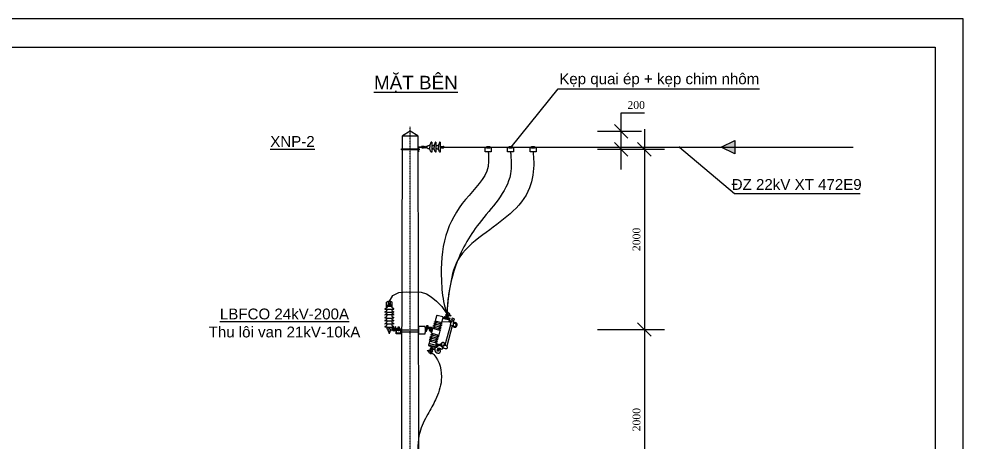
# Model space of a CAD drawing. Header units: inches. Extents: x -246336 to 136055, y -106871 to 69513.
# Drawn here: x -117533 to -107043, y 14948 to 19644 of the extents above; entities that cross this region are included whole.
import ezdxf

# ---------------------------------------------------------------- set-up
doc = ezdxf.new("R2010")
doc.units = ezdxf.units.IN
doc.header["$MEASUREMENT"] = 0
for name, pattern in [('ACAD_ISO10W100', [18.5, 12, -3, 0.5, -3]), ('CENTER', [2, 1.25, -0.25, 0.25, -0.25]), ('DASHDOT', [25.4, 12.7, -6.35, 0, -6.35])]:
    doc.linetypes.add(name, pattern=pattern)
doc.layers.add('Hoa Nhon 2T1', color=7, linetype='Continuous')
doc.layers.add('XA-TT1', color=7, linetype='Continuous')
doc.styles.get("Standard").update_dxf_attribs({"font": 'VNTIME_0.TTF', "height": 86})
doc.styles.add('VU', font='arial.ttf', dxfattribs={"height": 12})
doc.dimstyles.new('TAM', dxfattribs={"dimscale": 75, "dimtxt": 2, "dimasz": 2, "dimexe": 3, "dimexo": 2, "dimgap": 1, "dimtad": 0, "dimtoh": 1, "dimdec": 0, "dimdsep": 46, "dimtxsty": 'Standard', "dimblk1": 'OBLIQUE', "dimblk2": 'OBLIQUE', "dimsah": 1, "dimcen": -1, "dimdle": 3, "dimclrd": 251, "dimclre": 251, "dimadec": 0, "dimazin": 0, "dimtfac": 1, "dimtdec": 0, "dimtmove": 0, "dimatfit": 3, "dimldrblk": 'OBLIQUE', "dimfxl": 1, "dimtvp": 1, "dimtolj": 1, "dimtzin": 0, "dimarcsym": 0})
doc.dimstyles.new('TL1-10', dxfattribs={"dimtxt": 14, "dimasz": 7, "dimexe": 0, "dimexo": 0, "dimgap": 2, "dimtad": 1, "dimdec": 0, "dimlfac": 10, "dimzin": 9, "dimdsep": 46, "dimtxsty": 'VU', "dimblk": 'OBLIQUE', "dimcen": 2, "dimclrd": 4, "dimclre": 4, "dimclrt": 7, "dimadec": 0, "dimazin": 0, "dimtfac": 1, "dimtdec": 0, "dimtix": 1, "dimtmove": 2, "dimatfit": 3, "dimldrblk": 'OBLIQUE', "dimfxl": 1, "dimtolj": 1, "dimtzin": 9, "dimarcsym": 0})

# ---------------------------------------------------------------- blocks, each defined once
blk = doc.blocks.new('tl-cc')
at = {"color": 8}
for p, q in [((40809.7, -6462.7), (40806.7, -6462.7)), ((40808.8, -6460.4), (40808.8, -6451.7)), ((40808.8, -6460.4), (40809.7, -6459.8)), ((40809.7, -6457.9), (40809.7, -6459.8)), ((40819.9, -6462.7), (40809.7, -6462.7)), ((40809.7, -6463.9), (40809.7, -6462.7)), ((40811.8, -6455.4), (40814.8, -6455.4)), ((40812.4, -6455.2), (40812.4, -6454.3)), ((40814.2, -6455.2), (40814.2, -6454.3)), ((40816.9, -6457.9), (40816.9, -6459.8)), ((40816.9, -6462.7), (40816.9, -6463.9)), ((40817.8, -6460.4), (40817.8, -6451.7)), ((40809.7, -6467.3), (40806.7, -6467.3)), ((40809.7, -6471.4), (40806.7, -6471.4)), ((40809.7, -6476.1), (40806.7, -6476.1)), ((40808.8, -6469.1), (40809.7, -6468.6)), ((40809.7, -6468.6), (40809.7, -6467.3)), ((40809.7, -6467.3), (40816.9, -6467.3)), ((40819.9, -6471.4), (40809.7, -6471.4)), ((40809.7, -6472.7), (40809.7, -6471.4)), ((40809.7, -6476.1), (40816.9, -6476.1)), ((40809.7, -6477.3), (40809.7, -6476.1)), ((40819.9, -6467.3), (40816.9, -6467.3)), ((40816.9, -6467.3), (40816.9, -6468.6)), ((40816.9, -6471.4), (40816.9, -6472.7)), ((40819.9, -6476.1), (40816.9, -6476.1)), ((40816.9, -6476.1), (40816.9, -6477.3)), ((40903, -6476.2), (40901.1, -6475.6)), ((40901.4, -6475.9), (40901.1, -6476.7)), ((40902.2, -6477.3), (40901.1, -6477)), ((40902.2, -6477.5), (40901.1, -6477.2)), ((40903, -6467.3), (40902.2, -6468.1)), ((40902.2, -6468.1), (40903.9, -6469.6)), ((40902.6, -6476.2), (40902.4, -6477)), ((40906.7, -6470.3), (40903, -6467.3)), ((40904.2, -6472.3), (40905.3, -6472.6)), ((40905.9, -6479.3), (40905.1, -6476.7)), ((40905.3, -6472.6), (40906.7, -6470.3)), ((40906.3, -6470.8), (40905.7, -6472)), ((40905.9, -6471.9), (40906.5, -6472.3)), ((40906.3, -6471.1), (40907, -6471.5)), ((40907, -6479.2), (40906.4, -6477.1)), ((40907.1, -6471.6), (40906.7, -6472.3)), ((40907.3, -6471.7), (40906.9, -6472.4)), ((40907.4, -6471.8), (40907, -6472.5)), ((40907.5, -6471.8), (40907.1, -6472.5)), ((40907.6, -6471.9), (40907.2, -6472.6)), ((40907.7, -6471.9), (40907.3, -6472.7)), ((40907.8, -6472), (40907.4, -6472.7)), ((40908, -6472.1), (40907.6, -6472.8)), ((40908.1, -6472.1), (40907.7, -6472.9)), ((40908.2, -6472.2), (40907.8, -6472.9)), ((40809.7, -6480.7), (40806.7, -6480.7)), ((40809.7, -6485.3), (40806.7, -6485.3)), ((40809.7, -6490), (40806.7, -6490)), ((40809.7, -6480.7), (40816.9, -6480.7)), ((40809.7, -6482), (40809.7, -6480.7)), ((40809.7, -6485.3), (40816.9, -6485.3)), ((40809.7, -6486.6), (40809.7, -6485.3)), ((40809.7, -6490), (40816.9, -6490)), ((40809.7, -6490), (40809.7, -6490.5)), ((40809.7, -6490.3), (40817.9, -6490.3)), ((40813.4, -6490.5), (40815.5, -6490.5)), ((40813.4, -6492.6), (40816.7, -6494.3)), ((40815.5, -6490.5), (40817.9, -6491.8)), ((40816.7, -6494.3), (40818.8, -6494.3)), ((40819.9, -6480.7), (40816.9, -6480.7)), ((40816.9, -6480.7), (40816.9, -6482)), ((40819.9, -6485.3), (40816.9, -6485.3)), ((40816.9, -6485.3), (40816.9, -6486.6)), ((40816.9, -6490), (40816.9, -6490.3)), ((40819.9, -6490), (40816.9, -6490)), ((40817.9, -6490.3), (40817.9, -6492.3)), ((40818.3, -6492.8), (40818.8, -6492.8)), ((40819.6, -6492.8), (40820.6, -6492.8)), ((40819.6, -6494.3), (40820.6, -6494.3)), ((40819.9, -6490), (40819.9, -6490)), ((40821.3, -6492.8), (40822.6, -6492.8)), ((40821.3, -6494.3), (40822.6, -6494.3)), ((40823.3, -6491.6), (40826.1, -6492.8)), ((40826.8, -6492.8), (40828.5, -6492.8)), ((40826.8, -6492.8), (40826.8, -6494.9)), ((40827.1, -6489.9), (40828.2, -6489.9)), ((40827.1, -6490.1), (40828.2, -6490.1)), ((40827.1, -6490.2), (40828.2, -6490.2)), ((40827.1, -6490.4), (40828.2, -6490.4)), ((40827.1, -6490.6), (40828.2, -6490.6)), ((40827.1, -6490.7), (40828.2, -6490.7)), ((40827.1, -6490.9), (40828.2, -6490.9)), ((40827.1, -6491.1), (40828.2, -6491.1)), ((40827.1, -6491.3), (40828.2, -6491.3)), ((40827.1, -6491.4), (40828.2, -6491.4)), ((40827.1, -6492.7), (40827.1, -6491.7)), ((40828.2, -6492.7), (40828.2, -6491.7)), ((40828.5, -6492.8), (40828.5, -6494.9)), ((40829.4, -6492.8), (40829.4, -6494.9)), ((40871.1, -6491), (40873.1, -6491)), ((40871.5, -6487.7), (40872.7, -6487.7)), ((40871.5, -6487.9), (40872.7, -6487.9)), ((40871.5, -6488.1), (40872.7, -6488.1)), ((40871.5, -6488.2), (40872.7, -6488.2)), ((40871.5, -6488.4), (40872.7, -6488.4)), ((40871.5, -6488.6), (40872.7, -6488.6)), ((40871.5, -6488.8), (40872.7, -6488.8)), ((40871.5, -6489), (40872.7, -6489)), ((40871.5, -6489.2), (40872.7, -6489.2)), ((40871.5, -6489.4), (40872.7, -6489.4)), ((40871.5, -6490.8), (40871.5, -6489.7)), ((40875.9, -6491), (40872.3, -6491)), ((40872.7, -6490.8), (40872.7, -6489.7)), ((40875.5, -6494.3), (40875.2, -6495.4)), ((40875.7, -6494.3), (40875.4, -6495.5)), ((40886, -6480.9), (40892.5, -6482.6)), ((40912, -6484.8), (40912, -6486.8)), ((40912.8, -6484.1), (40914.8, -6484.5)), ((40812.8, -6498), (40813.8, -6498)), ((40812.8, -6498.2), (40813.8, -6498.2)), ((40812.8, -6498.4), (40813.8, -6498.4)), ((40812.8, -6498.5), (40813.8, -6498.5)), ((40812.8, -6498.7), (40813.8, -6498.7)), ((40812.8, -6498.9), (40813.8, -6498.9)), ((40812.8, -6499), (40813.8, -6499)), ((40812.8, -6499.2), (40813.8, -6499.2)), ((40812.8, -6499.4), (40813.8, -6499.4)), ((40812.8, -6499.6), (40813.8, -6499.6)), ((40823.3, -6494.9), (40829.4, -6494.9)), ((40875.9, -6494.4), (40875.6, -6495.5)), ((40876.1, -6494.4), (40875.8, -6495.6)), ((40876.3, -6494.5), (40876, -6495.6)), ((40876.5, -6494.5), (40876.2, -6495.7)), ((40876.6, -6494.6), (40876.3, -6495.7)), ((40877.6, -6496.1), (40876.8, -6495.9)), ((40877.9, -6494.9), (40877.1, -6494.6)), ((40878.2, -6494.6), (40877.7, -6496.5)), ((40880.8, -6500.2), (40887.3, -6502)), ((40877.8, -6522.7), (40879.7, -6523.2)), ((40878.1, -6522.7), (40878.4, -6521.8)), ((40878.5, -6521.4), (40879.7, -6521.7)), ((40878.5, -6521.6), (40879.6, -6521.9)), ((40879.4, -6523), (40879.6, -6522.2)), ((40886.4, -6518.7), (40885.9, -6520.6)), ((40886.1, -6520.3), (40887.1, -6520.5)), ((40886.5, -6519), (40887.5, -6519.3)), ((40887.7, -6519.4), (40887.4, -6520.6)), ((40887.9, -6519.5), (40887.6, -6520.6)), ((40892.6, -6523.4), (40891.1, -6524.7)), ((40893, -6518), (40892, -6517)), ((40894.3, -6516.8), (40892.7, -6515.9)), ((40892.8, -6518.8), (40896.4, -6522.8)), ((40899.3, -6517), (40894.6, -6520.8)), ((40872.5, -6526.7), (40872.9, -6526)), ((40872.7, -6526.7), (40873.1, -6526)), ((40872.8, -6526.8), (40873.2, -6526.1)), ((40872.9, -6526.9), (40873.3, -6526.2)), ((40873, -6526.9), (40873.4, -6526.2)), ((40873.1, -6527), (40873.5, -6526.3)), ((40873.2, -6527.1), (40873.6, -6526.4)), ((40873.4, -6527.1), (40873.8, -6526.4)), ((40873.5, -6527.2), (40873.9, -6526.5)), ((40873.6, -6527.3), (40874, -6526.6)), ((40874.4, -6527.8), (40873.8, -6527.4)), ((40875.4, -6526.3), (40874.1, -6528.6)), ((40874.1, -6528.6), (40877.8, -6531.6)), ((40874.9, -6527), (40874.2, -6526.6)), ((40874.4, -6528.1), (40875.1, -6526.9)), ((40876.5, -6526.6), (40875.4, -6526.3)), ((40878.5, -6530.8), (40876.8, -6529.2)), ((40877.8, -6531.6), (40878.5, -6530.8))]:
    blk.add_line(p, q, dxfattribs=at)
at = {"color": 8, "linetype": 'DASHDOT'}
for p, q in [((40868.4, -6489.1), (40858.5, -6489.1)), ((40858.5, -6489.1), (40858.5, -6500.6)), ((40868.4, -6491), (40868.4, -6489.1)), ((40858.5, -6500.6), (40868.4, -6500.6)), ((40868.4, -6500.6), (40868.4, -6498.4))]:
    blk.add_line(p, q, dxfattribs=at)
at = {"color": 8, "linetype": 'Continuous', "lineweight": 5}
for p, q in [((40869.4, -6493.5), (40870.4, -6493.5)), ((40869.5, -6494.2), (40870.4, -6494.2)), ((40871.3, -6494.1), (40871.4, -6494.3)), ((40871.4, -6494.3), (40871.4, -6495)), ((40869.4, -6496.5), (40870.4, -6496.5)), ((40869.5, -6495.8), (40870.4, -6495.8)), ((40871.3, -6495.9), (40871.4, -6495.7)), ((40871.4, -6495.7), (40871.4, -6495))]:
    blk.add_line(p, q, dxfattribs=at)
at = {"color": 8, "linetype": 'Continuous'}
for p, q in [((40870.6, -6493.9), (40870.6, -6495)), ((40870.6, -6494.1), (40871.3, -6494.1)), ((40870.6, -6496.2), (40870.6, -6495)), ((40870.6, -6495.9), (40871.3, -6495.9))]:
    blk.add_line(p, q, dxfattribs=at)
at = {"color": 8, "linetype": 'CENTER', "ltscale": 0.05}
for p, q in [((40870.6, -6494.3), (40871.4, -6494.3)), ((40871.3, -6495.9), (40871.3, -6494.1)), ((40870.6, -6495.7), (40871.4, -6495.7))]:
    blk.add_line(p, q, dxfattribs=at)
at = {"color": 8, "linetype": 'ByBlock'}
for p, q in [((40858.5, -6497.7), (40831.4, -6497.7)), ((40858.5, -6495), (40831.5, -6495))]:
    blk.add_line(p, q, dxfattribs=at)
at = {"color": 8}
for points in [[(40809.7, -6457.9), (40816.9, -6457.9), (40816.9, -6457.1), (40809.7, -6457.1)], [(40811.2, -6457.1), (40815.4, -6457.1), (40815.4, -6455.4), (40811.2, -6455.4)], [(40812.4, -6451.3), (40814.2, -6451.3), (40814.4, -6451.6), (40814.4, -6454.1), (40812.2, -6454.1), (40812.2, -6451.6)], [(40812.4, -6457.1), (40814.2, -6457.1), (40814.2, -6455.4), (40812.4, -6455.4)], [(40895.6, -6476.6), (40894.3, -6481.4), (40905.6, -6481.9), (40906.3, -6479.5), (40895.6, -6476.6)], [(40902.1, -6477.7), (40901, -6477.4), (40900.9, -6477.2), (40901, -6476.8), (40902.4, -6477.2), (40902.3, -6477.6)], [(40905.5, -6482.2), (40906.4, -6482.5), (40907.2, -6479.2), (40906.4, -6479)], [(40908.3, -6472.3), (40907.9, -6473), (40907.8, -6473), (40906.6, -6472.4), (40907.1, -6471.5), (40908.3, -6472.1)], [(40909.6, -6478.9), (40913.2, -6479.9), (40913.8, -6477.5), (40910.2, -6476.5)], [(40809.3, -6492.6), (40813.4, -6492.6), (40813.4, -6490.5), (40809.3, -6490.5)], [(40823.3, -6494.9), (40829.4, -6494.9), (40829.4, -6492.8), (40823.3, -6492.8)], [(40831.4, -6500.4), (40823.9, -6500.4), (40823.9, -6492.8), (40831.4, -6492.8)], [(40830.7, -6499.6), (40824.6, -6499.6), (40824.6, -6493.6), (40830.7, -6493.6)], [(40827.1, -6489.7), (40828.2, -6489.7), (40828.3, -6489.9), (40828.3, -6491.6), (40827, -6491.6), (40827, -6489.9)], [(40871.5, -6487.5), (40872.7, -6487.5), (40872.8, -6487.6), (40872.8, -6489.5), (40871.4, -6489.5), (40871.4, -6487.6)], [(40875.2, -6494.2), (40874.9, -6495.3), (40875.1, -6495.5), (40876.6, -6495.9), (40877, -6494.5), (40875.4, -6494.1)], [(40812.1, -6497.9), (40814.4, -6497.9), (40814.4, -6496.4), (40812.1, -6496.4)], [(40873.7, -6517.4), (40884.9, -6520.4), (40885.5, -6518.3), (40874.2, -6515.3)], [(40878.6, -6521.1), (40879.7, -6521.4), (40879.8, -6521.6), (40879.7, -6522.1), (40878.3, -6521.7), (40878.4, -6521.3)], [(40885, -6520.1), (40886, -6520.3), (40886.3, -6518.9), (40885.4, -6518.6)], [(40885.5, -6516.9), (40892.8, -6518.8), (40893, -6518), (40885.7, -6516)], [(40888.2, -6519.6), (40887.9, -6520.7), (40887.7, -6520.8), (40887.3, -6520.7), (40887.6, -6519.3), (40888.1, -6519.4)], [(40872.4, -6526.6), (40872.8, -6525.9), (40873, -6525.9), (40874.1, -6526.5), (40873.6, -6527.4), (40872.5, -6526.8)]]:
    blk.add_lwpolyline(points, close=True, dxfattribs=at)
for points in [[(40809.7, -6457.1), (40809.7, -6458.4)], [(40811.3, -6454.3), (40811.3, -6455.2)], [(40814.8, -6454.1), (40811.8, -6454.1)], [(40811.8, -6455.4), (40814.8, -6455.4)], [(40815.3, -6455.2), (40815.3, -6454.3)], [(40900.3, -6474.7), (40901.7, -6472.7), (40900.3, -6471.4), (40901.5, -6470.1), (40902.7, -6471.1)], [(40900.7, -6475.7), (40900.5, -6476.5)], [(40900.8, -6476.8), (40902.7, -6477.3)], [(40903, -6476.2), (40901.1, -6475.6)], [(40903, -6477.2), (40903.3, -6476.4)], [(40904.8, -6472.4), (40904.8, -6473.5), (40904.3, -6474.4), (40903.9, -6474.7), (40903.8, -6474.8)], [(40905.6, -6472.3), (40906.3, -6472.7)], [(40906.3, -6470.8), (40905.7, -6472)], [(40907.2, -6471.1), (40906.5, -6470.7)], [(40906.5, -6472.5), (40907.2, -6471.3)], [(40908.7, -6481.4), (40907.1, -6479.7)], [(40912.3, -6482.4), (40913, -6479.8), (40909.8, -6479), (40909.1, -6481.6)], [(40814.9, -6493.3), (40814.9, -6496.4), (40811.7, -6496.4), (40811.7, -6492.6), (40813.4, -6492.6)], [(40826.5, -6491.7), (40826.5, -6492.7)], [(40828.5, -6491.6), (40826.8, -6491.6)], [(40826.8, -6492.8), (40828.5, -6492.8)], [(40828.8, -6492.7), (40828.8, -6491.7)], [(40870.8, -6489.7), (40870.8, -6490.8)], [(40873.1, -6489.5), (40871.1, -6489.5)], [(40871.1, -6491), (40873.1, -6491)], [(40873.4, -6490.8), (40873.4, -6489.7)], [(40876.5, -6496.2), (40877, -6494.3)], [(40877.3, -6494), (40878.1, -6494.2)], [(40884, -6480.3), (40894.5, -6483.1), (40895, -6481.5)], [(40907.7, -6486.8), (40899.3, -6518.1), (40902.5, -6518.9), (40910.9, -6487.7)], [(40906.8, -6481), (40908.3, -6482.8)], [(40908.3, -6482.8), (40907.3, -6486.7), (40911, -6487.7)], [(40915.5, -6483.3), (40908.7, -6481.4)], [(40813.9, -6497.9), (40812.6, -6497.9), (40812.6, -6499.5), (40812.8, -6499.7), (40813.8, -6499.7), (40813.9, -6499.5)], [(40877.4, -6496.8), (40876.6, -6496.6)], [(40878.2, -6494.6), (40877.7, -6496.5)], [(40885.1, -6518.2), (40886, -6514.9), (40875.5, -6512.1), (40874.6, -6515.4)], [(40877.7, -6521.7), (40877.5, -6522.5)], [(40877.8, -6522.7), (40879.7, -6523.2)], [(40880, -6522.1), (40878.1, -6521.6)], [(40880, -6523.2), (40880.3, -6522.4)], [(40886.4, -6518.7), (40885.9, -6520.6)], [(40885.9, -6520.9), (40887, -6521.2)], [(40887.7, -6518.6), (40886.6, -6518.4)], [(40887.2, -6520.9), (40887.7, -6519)], [(40899.9, -6523.6), (40898.5, -6523.3), (40896.6, -6521.9), (40896.4, -6519.4), (40897.4, -6518.6), (40898.7, -6518.7), (40899.3, -6518.1)], [(40874.2, -6526.4), (40873.5, -6527.6)], [(40873.5, -6527.8), (40874.2, -6528.2)], [(40875.1, -6526.6), (40874.4, -6526.2)], [(40874.4, -6528.1), (40875.1, -6526.9)], [(40875.9, -6526.4), (40876, -6525.4), (40876.4, -6524.5), (40876.8, -6524.2), (40876.9, -6524.1)], [(40880.4, -6524.2), (40879.1, -6526.2), (40880.5, -6527.5), (40879.2, -6528.8), (40878, -6527.8)]]:
    blk.add_lwpolyline(points, dxfattribs=at)
for points in [[(40896.2, -6476.8), (40896.5, -6475.8, 0.414214), (40895.7, -6474.5), (40887.3, -6472.2, 0.414214), (40886, -6473), (40884, -6480.3)], [(40903.9, -6475.7), (40904.1, -6475.1), (40903.1, -6473.6, -0.551716), (40904.2, -6472.3)], [(40880.3, -6492.2, -0.177277), (40880.5, -6492.1, 0.125293), (40883.4, -6490.8)], [(40890.5, -6490.1, 0.125293), (40892.4, -6492.6, -0.748668), (40892.1, -6493.2), (40892.1, -6493.2), (40881.1, -6490.2, -0.748668), (40881.1, -6489.6, 0.125293), (40884, -6488.3)], [(40891.2, -6487.6, 0.125293), (40893, -6490.1, -0.748668), (40892.8, -6490.7), (40892.8, -6490.7), (40881.8, -6487.7, -0.748668), (40881.8, -6487.1, 0.125293), (40884.7, -6485.8)], [(40891.8, -6485.1, 0.125293), (40893.7, -6487.6, -0.748668), (40893.4, -6488.2), (40893.4, -6488.2), (40882.4, -6485.2, -0.748668), (40882.5, -6484.6, 0.125293), (40885.4, -6483.3)], [(40892.5, -6482.6, 0.125293), (40894.4, -6485.1, -0.748668), (40894.1, -6485.7), (40894.1, -6485.7), (40883.1, -6482.7, -0.748668), (40883.2, -6482.1, 0.125293), (40886, -6480.9)], [(40889.8, -6492.6, 0.125293), (40891.7, -6495.1, -0.177277), (40891.8, -6495.3, -0.177277)], [(40885.3, -6509.4, 0.125293), (40887.2, -6511.9, -0.748668), (40886.9, -6512.5), (40886.9, -6512.5), (40875.9, -6509.6, -0.748668), (40875.9, -6508.9, 0.125293), (40878.8, -6507.7)], [(40886, -6506.9, 0.125293), (40887.8, -6509.5, -0.748668), (40887.6, -6510), (40887.6, -6510), (40876.6, -6507.1, -0.748668), (40876.6, -6506.4, 0.125293), (40879.5, -6505.2)], [(40886.6, -6504.5, 0.125293), (40888.5, -6507, -0.748668), (40888.2, -6507.6), (40888.2, -6507.6), (40877.2, -6504.6, -0.748668), (40877.3, -6503.9, 0.125293), (40880.2, -6502.7)], [(40887.3, -6502, 0.125293), (40889.2, -6504.5, -0.748668), (40888.9, -6505.1), (40888.9, -6505.1), (40877.9, -6502.1, -0.748668), (40878, -6501.5, 0.125293), (40880.8, -6500.2)], [(40874, -6517.5), (40874, -6517.7, 0.414214), (40874.7, -6519), (40883.2, -6521.3, 0.414214), (40884.5, -6520.5), (40884.5, -6520.3)], [(40884.6, -6511.9, 0.125293), (40886.5, -6514.4, -0.748668), (40886.2, -6515), (40886.2, -6515), (40875.2, -6512.1, -0.748668), (40875.3, -6511.4, 0.125293), (40878.2, -6510.2)], [(40883.6, -6524.2, -0.121046), (40883.4, -6524.2), (40876.5, -6522.4), (40876.3, -6523.1), (40883.2, -6524.9, 0.069485), (40883.5, -6525, 0.069485)], [(40876.8, -6523.2), (40876.7, -6523.8), (40877.6, -6525.2, -0.551716), (40876.5, -6526.6)]]:
    blk.add_lwpolyline(points, format="xyb", dxfattribs=at)
for points in [[(40898.4, -6475.5, -0.414214), (40899.1, -6475.1), (40907.2, -6477.3), (40907.4, -6476.6), (40899.3, -6474.4, 0.414214), (40897.7, -6475.3), (40897.3, -6477), (40898, -6477.2)], [(40819.2, -6495.8), (40819.2, -6495.8, 0.414214), (40819.6, -6495.5), (40819.6, -6491.7, 0.414214), (40819.2, -6491.3), (40819.2, -6491.3, 0.414214), (40818.8, -6491.7), (40818.8, -6495.5, 0.414214)], [(40820.9, -6495.8), (40820.9, -6495.8, 0.414214), (40821.3, -6495.5), (40821.3, -6491.7, 0.414214), (40820.9, -6491.3), (40820.9, -6491.3, 0.414214), (40820.6, -6491.7), (40820.6, -6495.5, 0.414214)], [(40823, -6495.8), (40823, -6495.8, 0.414214), (40823.3, -6495.5), (40823.3, -6490.2, 0.414214), (40823, -6489.8), (40823, -6489.8, 0.414214), (40822.6, -6490.2), (40822.6, -6495.5, 0.414214)], [(40868.8, -6492.2), (40877.9, -6492.2, -0.414214), (40878.5, -6493.2), (40877.3, -6497.8), (40878.4, -6498.1), (40879.7, -6493.6, 0.414214), (40878.2, -6491), (40868.8, -6491)], [(40878.6, -6499.6), (40889.5, -6502.6, 0.414214), (40890.2, -6502.2), (40891.9, -6495.8, 0.414214), (40891.5, -6495.2), (40880.6, -6492.3, 0.414214), (40879.9, -6492.6), (40878.2, -6499, 0.414214)]]:
    blk.add_lwpolyline(points, format="xyb", close=True, dxfattribs=at)
at = {"color": 8, "flags": 128}
for points in [[(40875.9, -6491.7), (40875.9, -6491), (40868.4, -6491), (40868.4, -6498.4), (40869.2, -6498.4)], [(40869.2, -6498.4), (40869.2, -6491.7), (40875.9, -6491.7)]]:
    blk.add_lwpolyline(points, dxfattribs=at)
at = {"color": 8, "linetype": 'Continuous', "lineweight": 5}
for points in [[(40869.2, -6495), (40869.2, -6493.3), (40869.4, -6493.3), (40869.4, -6495)], [(40869.2, -6495), (40869.2, -6496.7), (40869.4, -6496.7), (40869.4, -6495)]]:
    blk.add_lwpolyline(points, dxfattribs=at)
at = {"color": 8}
blk.add_circle((40892.4, -6516.5), 0.627, dxfattribs=at)
for centre, radius, start, end in [((40813.3, -6458.9), 8.42, 57.9661, 122.0339), ((40806.8, -6462.3), 0.367, 123.4232, 254.7536), ((40859.3, -6532), 87.6, 125.1808, 127.0073), ((40801.5, -6456.6), 11.3, 296.9829, 314.7504), ((40808.7, -6463.9), 0.946, 315.2487, 360), ((40811.8, -6454.8), 0.748, 45.1919, 134.8081), ((40811.8, -6454.7), 0.748, 225.1919, 314.8081), ((40813.3, -6456.2), 2.16, 64.0535, 115.9465), ((40813.3, -6453.3), 2.16, 244.0535, 295.9465), ((40814.8, -6454.8), 0.748, 45.1919, 134.8081), ((40814.8, -6454.7), 0.748, 225.1919, 314.8081), ((40767.3, -6532), 87.6, 52.9927, 55.4917), ((40817.9, -6463.9), 0.946, 180, 224.7513), ((40825.2, -6456.6), 11.3, 225.2496, 243.0171), ((40819.8, -6462.3), 0.367, 285.2464, 56.5768), ((40806.8, -6466.9), 0.367, 123.4232, 254.7536), ((40806.8, -6471.1), 0.367, 123.4232, 254.7536), ((40806.8, -6475.7), 0.367, 123.4232, 254.7536), ((40859.3, -6540.8), 87.6, 125.1808, 127.0073), ((40801.5, -6465.3), 11.3, 296.9829, 314.7504), ((40801.5, -6470), 11.3, 296.9829, 314.7504), ((40808.7, -6472.7), 0.946, 315.2487, 360), ((40808.7, -6477.3), 0.946, 315.2487, 360), ((40767.3, -6540.8), 87.6, 52.9927, 55.4917), ((40817.9, -6472.7), 0.946, 180, 224.7513), ((40817.9, -6477.3), 0.946, 180, 224.7513), ((40825.2, -6465.3), 11.3, 225.2496, 243.0171), ((40825.2, -6470), 11.3, 225.2496, 243.0171), ((40819.8, -6466.9), 0.367, 285.2464, 56.5768), ((40819.8, -6471.1), 0.367, 285.2464, 56.5768), ((40819.8, -6475.7), 0.367, 285.2464, 56.5768), ((40900.9, -6476.3), 0.501, 210.1585, 299.7747), ((40900.9, -6476.1), 0.501, 30.1585, 119.7747), ((40902.1, -6475.6), 1.44, 229.02, 280.9131), ((40901.6, -6477.3), 1.44, 49.02, 100.9131), ((40903.3, -6470.2), 1.37, 98.2552, 188.0031), ((40903.3, -6470.3), 1.07, 83.8968, 219.5625), ((40902.8, -6476.8), 0.501, 210.1585, 299.7747), ((40902.8, -6476.6), 0.501, 30.1585, 119.7747), ((40902.7, -6469.8), 1.29, 270.9615, 8.3469), ((40906, -6472.2), 0.351, 105.5953, 195.2115), ((40906.9, -6471.9), 1.01, 124.4568, 176.3499), ((40906.6, -6471), 0.351, 105.5953, 195.2115), ((40906.2, -6472.3), 0.351, 285.5953, 15.2115), ((40906, -6471.4), 1.01, 304.4568, 356.3499), ((40906.9, -6471.1), 0.351, 285.5953, 15.2115), ((40806.8, -6480.3), 0.367, 123.4232, 254.7536), ((40806.8, -6485), 0.367, 123.4232, 254.7536), ((40806.8, -6489.6), 0.367, 123.4232, 254.7536), ((40801.5, -6474.6), 11.3, 296.9829, 314.7504), ((40801.5, -6479.2), 11.3, 296.9829, 314.7504), ((40808.7, -6482), 0.946, 315.2487, 360), ((40808.7, -6486.6), 0.946, 315.2487, 360), ((40817.9, -6482), 0.946, 180, 224.7513), ((40817.9, -6486.6), 0.946, 180, 224.7513), ((40825.2, -6474.6), 11.3, 225.2496, 243.0171), ((40825.2, -6479.2), 11.3, 225.2496, 243.0171), ((40818.3, -6492.3), 0.473, 180, 270), ((40819.8, -6480.3), 0.367, 285.2464, 56.5768), ((40819.8, -6485), 0.367, 285.2464, 56.5768), ((40819.8, -6489.6), 0.367, 285.2464, 56.5768), ((40826.8, -6492), 0.445, 45.1919, 134.8081), ((40826.8, -6492.4), 0.445, 225.1919, 314.8081), ((40827.7, -6492.8), 1.28, 64.0535, 115.9465), ((40827.7, -6491.5), 1.28, 244.0535, 295.9465), ((40828.5, -6492), 0.445, 45.1919, 134.8081), ((40828.5, -6492.4), 0.445, 225.1919, 314.8081), ((40872.1, -6491.3), 1.65, 211.8924, 328.1076), ((40871.1, -6490), 0.501, 45.1919, 134.8081), ((40871.1, -6490.5), 0.501, 225.1919, 314.8081), ((40872.1, -6491), 1.44, 64.0535, 115.9465), ((40872.1, -6489.5), 1.44, 244.0535, 295.9465), ((40873.1, -6490), 0.501, 45.1919, 134.8081), ((40873.1, -6490.5), 0.501, 225.1919, 314.8081), ((40877.5, -6494.4), 0.501, 120.1585, 209.7747), ((40877.7, -6494.4), 0.501, 300.1585, 29.7747), ((40914.5, -6486.8), 3.69, 193.1904, 74.9666), ((40912.7, -6484.8), 0.67, 79.1833, 179.1621), ((40914.4, -6486.8), 2.36, 179.1621, 79.1833), ((40827.6, -6494.1), 1.47, 211.8924, 328.1076), ((40877, -6496.3), 0.501, 120.1585, 209.7747), ((40878.2, -6495.6), 1.44, 139.02, 190.9131), ((40877.2, -6496.3), 0.501, 300.1585, 29.7747), ((40876.5, -6495.1), 1.44, 319.02, 10.9131), ((40877.9, -6522.3), 0.501, 210.1585, 299.7747), ((40877.9, -6522.1), 0.501, 30.1585, 119.7747), ((40879.1, -6521.6), 1.44, 229.02, 280.9131), ((40878.6, -6523.3), 1.44, 49.02, 100.9131), ((40879.8, -6522.8), 0.501, 210.1585, 299.7747), ((40879.8, -6522.6), 0.501, 30.1585, 119.7747), ((40886.4, -6520.7), 0.501, 120.1585, 209.7747), ((40887.5, -6520), 1.44, 139.02, 190.9131), ((40886.9, -6518.8), 0.501, 120.1585, 209.7747), ((40886.7, -6520.8), 0.501, 300.1585, 29.7747), ((40886.1, -6519.6), 1.44, 319.02, 10.9131), ((40887.2, -6518.9), 0.501, 300.1585, 29.7747), ((40873.8, -6527.7), 0.351, 105.5953, 195.2115), ((40874.8, -6527.5), 1.01, 124.4568, 176.3499), ((40874.5, -6526.5), 0.351, 105.5953, 195.2115), ((40874.1, -6527.9), 0.351, 285.5953, 15.2115), ((40873.9, -6527), 1.01, 304.4568, 356.3499), ((40874.8, -6526.7), 0.351, 285.5953, 15.2115), ((40878.1, -6529.1), 1.29, 90.9615, 188.3469), ((40877.4, -6528.6), 1.07, 263.8968, 39.5625), ((40877.5, -6528.6), 1.37, 278.2552, 8.0031)]:
    blk.add_arc(centre, radius, start, end, dxfattribs=at)
at = {"color": 8, "linetype": 'Continuous'}
for centre, radius, start, end in [((40870, -6493.9), 0.659, 145.463, 214.537), ((40872, -6495), 2.64, 162.9251, 180), ((40869.9, -6493.9), 0.659, 325.463, 34.537), ((40867.9, -6495), 2.64, 0, 17.0749), ((40872, -6495), 2.64, 180, 197.0749), ((40870, -6496.2), 0.659, 145.463, 214.537), ((40867.9, -6495), 2.64, 342.9251, 0), ((40869.9, -6496.2), 0.659, 325.463, 34.537)]:
    blk.add_arc(centre, radius, start, end, dxfattribs=at)
at = {"color": 8}
for points, knots in [([(40884.5, -6520.5), (40884.2, -6521.6), (40883.8, -6523.3), (40883.3, -6525.7), (40884.3, -6527.9), (40885.9, -6529.7), (40888.6, -6530.3), (40891, -6530.2), (40892.1, -6528.5), (40892.3, -6527.2), (40892.1, -6525.9), (40891.5, -6524.7), (40890, -6524.3), (40888.9, -6525.4), (40889.6, -6526.4), (40888.9, -6527.5), (40887.1, -6526.9), (40887.6, -6525.2), (40887.9, -6523.8), (40888.7, -6522.7), (40890.1, -6522.6), (40891.6, -6523.1), (40893.4, -6523.6), (40895.5, -6524.4), (40896.1, -6522.8), (40896.8, -6522.4), (40897.1, -6522.3)], [0, 0, 0, 0, 31.37349, 50.085658, 66.392, 96.969182, 114.039982, 143.723316, 155.709296, 168.6155, 179.441942, 192.628368, 204.862725, 216.161245, 226.453738, 234.507867, 247.026113, 264.016888, 276.042912, 289.42527, 296.90151, 315.071833, 331.699605, 352.905334, 363.111394, 373.554324, 373.554324, 373.554324, 373.554324]), ([(40892.8, -6518.8), (40893, -6518.6), (40893.5, -6518.1), (40894.7, -6517.7), (40894.4, -6517.1), (40894.2, -6516.5), (40894.2, -6515.6), (40894.6, -6514.5), (40895.3, -6513.7), (40896.5, -6513.5), (40897.6, -6513.9), (40897.9, -6514.8), (40898, -6515.5), (40898.5, -6516), (40899, -6516.6), (40899.4, -6517.1), (40899.5, -6517.3)], [0, 0, 0, 0, 11.648206, 21.188614, 24.738093, 28.023008, 39.729704, 49.408854, 59.154896, 69.610391, 81.147608, 90.62568, 94.86376, 99.343388, 110.687596, 117.504633, 117.504633, 117.504633, 117.504633]), ([(40902.5, -6518.9), (40902.4, -6519.3), (40902.2, -6520), (40902.9, -6521), (40902.7, -6522.1), (40902.2, -6523.1), (40901.2, -6524), (40900.4, -6523.8), (40899.9, -6523.6)], [0, 0, 0, 0, 10.423414, 20.393982, 30.690631, 40.353473, 52.491673, 64.028898, 64.028898, 64.028898, 64.028898])]:
    blk.add_open_spline(points, degree=3, knots=knots, dxfattribs=at)
blk = doc.blocks.new('_OBLIQUE')
at = {"color": 0, "linetype": 'ByBlock'}
blk.add_line((-0.5, -0.5), (0.5, 0.5), dxfattribs=at)
blk = doc.blocks.new('*D86')
at = {"color": 251, "lineweight": -2}
for p, q in [((-110842, 18397), (-110842, 18601)), ((-110842, 18601), (-110583, 18601)), ((-111103, 18397), (-110617, 18397)), ((-110842, 17972), (-110842, 18397)), ((-111103, 18197), (-110617, 18197))]:
    blk.add_line(p, q, dxfattribs=at)
at = {"layer": 'Defpoints', "color": 0}
for p in [(-111253, 18397), (-110842, 18397), (-111253, 18197)]:
    blk.add_point(p, dxfattribs=at)
at = {"color": 251, "lineweight": -2, "xscale": 150, "yscale": 150, "zscale": 150}
for p, rotation in [((-110842, 18397), 90), ((-110842, 18197), 270)]:
    blk.add_blockref('_OBLIQUE', p, dxfattribs=dict(at, rotation=rotation))
at = {"color": 0, "insert": (-110675, 18688), "char_height": 86, "attachment_point": 5}
blk.add_mtext('\\A1;200', dxfattribs=at)
blk = doc.blocks.new('*D87')
at = {"color": 251, "lineweight": -2}
for p, q in [((-110584, 18422), (-110584, 15972)), ((-111103, 18197), (-110359, 18197)), ((-111103, 16197), (-110359, 16197))]:
    blk.add_line(p, q, dxfattribs=at)
at = {"layer": 'Defpoints', "color": 0}
for p in [(-111253, 18197), (-111253, 16197), (-110584, 16197)]:
    blk.add_point(p, dxfattribs=at)
at = {"color": 251, "lineweight": -2, "xscale": 150, "yscale": 150, "zscale": 150}
for p, rotation in [((-110584, 18197), 90), ((-110584, 16197), 270)]:
    blk.add_blockref('_OBLIQUE', p, dxfattribs=dict(at, rotation=rotation))
at = {"color": 0, "insert": (-110671, 17197), "char_height": 86, "attachment_point": 5, "rotation": 90}
blk.add_mtext('\\A1;2000', dxfattribs=at)
blk = doc.blocks.new('*D88')
at = {"color": 251, "lineweight": -2}
for p, q in [((-110584, 16422), (-110584, 13972)), ((-111103, 16197), (-110359, 16197)), ((-111103, 14197), (-110359, 14197))]:
    blk.add_line(p, q, dxfattribs=at)
at = {"layer": 'Defpoints', "color": 0}
for p in [(-111253, 16197), (-111253, 14197), (-110584, 14197)]:
    blk.add_point(p, dxfattribs=at)
at = {"color": 251, "lineweight": -2, "xscale": 150, "yscale": 150, "zscale": 150}
for p, rotation in [((-110584, 16197), 90), ((-110584, 14197), 270)]:
    blk.add_blockref('_OBLIQUE', p, dxfattribs=dict(at, rotation=rotation))
at = {"color": 0, "insert": (-110671, 15197), "char_height": 86, "attachment_point": 5, "rotation": 90}
blk.add_mtext('\\A1;2000', dxfattribs=at)
blk = doc.blocks.new('546')
for p, q in [((26076, 3613), (26074.9, 3613)), ((26077.1, 3612.8), (26074.9, 3612.8)), ((26077.1, 3612.1), (26074.9, 3612.1)), ((26076, 3612), (26074.9, 3612)), ((26075.2, 3613), (26075.2, 3613)), ((26075.5, 3613), (26075.2, 3613)), ((26075.2, 3611.9), (26075.2, 3612)), ((26075.5, 3611.9), (26075.2, 3611.9)), ((26075.5, 3613.2), (26075.3, 3613.2)), ((26075.3, 3613), (26075.3, 3613.1)), ((26075.5, 3611.9), (26075.3, 3611.9)), ((26075.3, 3611.9), (26075.3, 3611.8)), ((26075.5, 3611.7), (26075.3, 3611.7)), ((26075.4, 3613.1), (26075.4, 3613)), ((26075.4, 3613.1), (26075.4, 3613)), ((26075.4, 3612.1), (26075.4, 3612.8)), ((26075.4, 3611.8), (26075.4, 3611.9)), ((26075.4, 3611.8), (26075.4, 3611.9)), ((26075.4, 3611.7), (26075.4, 3611.6)), ((26075.4, 3611.6), (26075.5, 3611.6)), ((26075.4, 3611.6), (26075.4, 3611.6)), ((26075.4, 3611.6), (26075.5, 3611.6)), ((26075.5, 3613.2), (26075.6, 3613.2)), ((26075.5, 3613), (26075.8, 3613)), ((26075.5, 3611.9), (26075.6, 3611.9)), ((26075.5, 3611.9), (26075.8, 3611.9)), ((26075.5, 3611.7), (26075.6, 3611.7)), ((26075.6, 3611.6), (26075.5, 3611.6)), ((26075.6, 3611.6), (26075.5, 3611.6)), ((26075.6, 3613.1), (26075.6, 3613)), ((26075.6, 3612.1), (26075.6, 3612.8)), ((26075.6, 3611.8), (26075.6, 3611.9)), ((26075.6, 3611.7), (26075.6, 3611.6)), ((26075.6, 3611.6), (26075.6, 3611.6)), ((26075.7, 3613), (26075.7, 3613.1)), ((26075.7, 3611.9), (26075.7, 3611.8)), ((26075.8, 3613), (26075.8, 3613)), ((26075.8, 3611.9), (26075.8, 3612)), ((26076, 3613), (26076.4, 3613.3)), ((26076, 3612), (26076.4, 3611.6)), ((26077.1, 3613.3), (26076.4, 3613.3)), ((26077.1, 3611.6), (26076.4, 3611.6)), ((26077.1, 3612.8), (26078, 3612.8)), ((26077.1, 3612.1), (26078, 3612.1)), ((26077.9, 3612.1), (26078.1, 3612.1)), ((26078, 3612.8), (26078.1, 3612.8)), ((26079.5, 3612.8), (26080.3, 3612.8)), ((26079.5, 3612.1), (26080.3, 3612.1)), ((26085.4, 3617.6), (26084.3, 3614.6)), ((26084.3, 3614.6), (26084.3, 3612.5)), ((26084.3, 3610.3), (26084.3, 3612.5)), ((26085.4, 3607.3), (26084.3, 3610.3)), ((26086.3, 3618), (26085.9, 3618)), ((26086.3, 3618), (26086.3, 3607)), ((26090.2, 3617.6), (26089.1, 3614.6)), ((26089.1, 3614.6), (26089.1, 3612.5)), ((26089.1, 3610.3), (26089.1, 3612.5)), ((26090.2, 3607.3), (26089.1, 3610.3)), ((26091, 3618), (26090.7, 3618)), ((26091, 3618), (26091, 3607)), ((26094.9, 3617.6), (26093.8, 3614.6)), ((26093.8, 3614.6), (26093.8, 3612.5)), ((26093.8, 3610.3), (26093.8, 3612.5)), ((26094.9, 3607.3), (26093.8, 3610.3)), ((26095.7, 3618), (26095.4, 3618)), ((26095.7, 3618), (26095.7, 3607)), ((26095.8, 3613.1), (26097.1, 3613.1)), ((26095.8, 3611.8), (26097.1, 3611.8)), ((26097.3, 3612.9), (26097.2, 3613)), ((26097.3, 3612), (26097.2, 3611.9)), ((26097.6, 3612.9), (26097.6, 3613)), ((26097.6, 3612), (26097.6, 3611.9)), ((26097.8, 3613.1), (26099.4, 3613.1)), ((26097.8, 3611.8), (26099.4, 3611.8)), ((26098.1, 3613.1), (26098.2, 3613.1)), ((26098.1, 3611.8), (26098.2, 3611.8)), ((26086.3, 3607), (26085.9, 3607)), ((26091, 3607), (26090.7, 3607)), ((26095.7, 3607), (26095.4, 3607))]:
    blk.add_line(p, q)
at = {"color": 4}
for p, q in [((26075.4, 3612.1), (26075.4, 3612.3)), ((26075.4, 3612.3), (26075.6, 3612.3)), ((26075.4, 3611.6), (26075.4, 3611.7)), ((26075.5, 3613.7), (26075.5, 3611)), ((26075.6, 3612.1), (26075.6, 3612.3)), ((26075.6, 3611.6), (26075.6, 3611.7))]:
    blk.add_line(p, q, dxfattribs=at)
at = {"color": 9}
for p, q in [((26100.1, 3612.6), (26105.1, 3612.6)), ((26100.1, 3612.3), (26105.3, 3612.3))]:
    blk.add_line(p, q, dxfattribs=at)
for centre, radius in [((26077.1, 3612.5), 0.372), ((26078.8, 3612.5), 0.528)]:
    blk.add_circle(centre, radius)
for centre, radius, start, end in [((26075.3, 3613.1), 0.0644, 32.9022, 147.0978), ((26075.3, 3611.9), 0.0644, 32.9022, 147.0978), ((26075.3, 3611.8), 0.0644, 212.9022, 327.0978), ((26075.5, 3612.9), 0.224, 60.3023, 119.6977), ((26075.5, 3612.9), 0.224, 60.3023, 119.6977), ((26075.5, 3611.7), 0.224, 60.3023, 119.6977), ((26075.5, 3611.9), 0.224, 240.3023, 299.6977), ((26075.5, 3611.9), 0.224, 240.3023, 299.6977), ((26075.6, 3613.1), 0.0644, 32.9022, 147.0978), ((26075.6, 3611.9), 0.0644, 32.9022, 147.0978), ((26075.6, 3611.8), 0.0644, 212.9022, 327.0978), ((26077.1, 3612.5), 0.868, 25.3769, 90), ((26077.1, 3612.5), 0.868, 270, 334.6231), ((26078, 3613), 0.165, 270, 326.3049), ((26078, 3611.9), 0.165, 33.6951, 90), ((26078.8, 3612.5), 0.803, 213.6951, 146.3049), ((26080.9, 3612.5), 0.753, 90, 270), ((26085.9, 3617.5), 0.496, 90, 160.2802), ((26090.7, 3617.5), 0.496, 90, 160.2802), ((26095.4, 3617.5), 0.496, 90, 160.2802), ((26096.9, 3612.8), 0.37, 25.6706, 58.4804), ((26096.9, 3612.1), 0.37, 301.5196, 334.3294), ((26097.4, 3613.1), 0.198, 225.0339, 314.9661), ((26097.4, 3611.9), 0.198, 45.0339, 134.9661), ((26098, 3612.8), 0.37, 121.5196, 154.3294), ((26098, 3612.1), 0.37, 205.6706, 238.4804), ((26099.4, 3612.5), 0.293, 90, 270), ((26099.4, 3612.5), 0.686, 270, 90), ((26099.4, 3612.5), 0.293, 270, 90), ((26085.9, 3607.5), 0.496, 199.7198, 270), ((26090.7, 3607.5), 0.496, 199.7198, 270), ((26095.4, 3607.5), 0.496, 199.7198, 270)]:
    blk.add_arc(centre, radius, start, end)
for points in [[(26080.9, 3613.2), (26081.3, 3613.3), (26081.7, 3613.6), (26082.2, 3614.1), (26083.5, 3614.3), (26083.9, 3614.7), (26084.3, 3614.6)], [(26080.9, 3611.7), (26081.3, 3611.6), (26081.7, 3611.3), (26082.2, 3610.8), (26083.5, 3610.7), (26083.9, 3610.2), (26084.3, 3610.3)]]:
    blk.add_spline(points, degree=3)
for points, knots in [([(26086.3, 3613.4), (26086.3, 3613.5), (26086.6, 3613.7), (26087.1, 3614.4), (26088.2, 3613.9), (26088.6, 3614.8), (26089, 3614.6), (26089.1, 3614.6)], [17.292777, 17.292777, 17.292777, 17.292777, 24.779036, 47.769228, 85.139292, 103.993282, 117.459235, 117.459235, 117.459235, 117.459235]), ([(26086.3, 3611.5), (26086.3, 3611.4), (26086.6, 3611.2), (26087.1, 3610.5), (26088.2, 3611), (26088.6, 3610.1), (26089, 3610.3), (26089.1, 3610.3)], [17.292777, 17.292777, 17.292777, 17.292777, 24.779036, 47.769228, 85.139292, 103.993282, 117.459235, 117.459235, 117.459235, 117.459235]), ([(26091, 3613.5), (26091.1, 3613.5), (26091.3, 3613.8), (26091.7, 3614.4), (26092.9, 3613.9), (26093.3, 3614.8), (26093.7, 3614.6), (26093.8, 3614.6)], [20.754354, 20.754354, 20.754354, 20.754354, 24.779036, 47.769228, 85.139292, 103.993282, 117.459235, 117.459235, 117.459235, 117.459235]), ([(26091, 3611.4), (26091.1, 3611.4), (26091.3, 3611.2), (26091.7, 3610.5), (26092.9, 3611), (26093.3, 3610.1), (26093.7, 3610.3), (26093.8, 3610.3)], [20.754354, 20.754354, 20.754354, 20.754354, 24.779036, 47.769228, 85.139292, 103.993282, 117.459235, 117.459235, 117.459235, 117.459235])]:
    blk.add_open_spline(points, degree=3, knots=knots)
blk.add_open_spline([(26105.1, 3612.6), (26105.1, 3612.6), (26105.2, 3612.4), (26105.2, 3612.3), (26105.3, 3612.3)], degree=3, knots=[23.521858, 23.521858, 23.521858, 23.521858, 27.44351, 31.421956, 31.421956, 31.421956, 31.421956], dxfattribs=at)

msp = doc.modelspace()

# ---------------------------------------------------------------- hatches: boundary and pattern name
msp.add_hatch(color=256).paths.add_polyline_path([(-109579.004, 18296.02), (-109579.004, 18146.02), (-109729.004, 18221.02)])

# ---------------------------------------------------------------- linework, layer by layer
at = {"color": 1}
msp.add_line((-112757.838, 18221.02), (-108265.245, 18221.02), dxfattribs=at)
at = {"color": 2}
for points in [[(-113101.706, 18347.08), (-113187.181, 18397.08), (-113272.655, 18347.08)], [(-113293.458, 9877.024), (-113272.655, 18347.08)], [(-113272.949, 18241.04), (-113272.655, 18347.08)], [(-113272.655, 18347.08), (-113101.706, 18347.08), (-113101.412, 18241.04)], [(-113101.706, 18347.08), (-113080.903, 9877.024)]]:
    msp.add_lwpolyline(points, dxfattribs=at)
for points in [[(-109579.004, 18296.02), (-109579.004, 18146.02), (-109729.004, 18221.02), (-109579.004, 18296.02)], [(-113043.686, 18223.466), (-113043.686, 18217.843), (-113093.49, 18217.843), (-113093.494, 18168.039), (-113099.118, 18168.039), (-113099.118, 18223.466), (-113043.686, 18223.466)]]:
    msp.add_lwpolyline(points)
for points in [[(-113282.788, 18203.291), (-113086.109, 18203.291), (-113086.109, 18190.868), (-113282.788, 18190.868)], [(-112352.539, 18215.972), (-112284.507, 18215.972), (-112284.507, 18169.584), (-112352.539, 18169.584)], [(-112335.531, 18226.733), (-112301.515, 18226.733), (-112301.515, 18208.955), (-112335.531, 18208.955)], [(-112104.829, 18215.972), (-112036.798, 18215.972), (-112036.798, 18169.584), (-112104.829, 18169.584)], [(-112087.822, 18226.733), (-112053.806, 18226.733), (-112053.806, 18208.955), (-112087.822, 18208.955)], [(-111853.981, 18215.972), (-111785.949, 18215.972), (-111785.949, 18169.584), (-111853.981, 18169.584)], [(-111836.973, 18226.733), (-111802.957, 18226.733), (-111802.957, 18208.955), (-111836.973, 18208.955)]]:
    msp.add_lwpolyline(points, close=True)
at = {"color": 6}
msp.add_lwpolyline([(-113419.072, 16504.558), (-113377.409, 16573.004), (-113313.39, 16608.906), (-113223.539, 16615.637), (-113065.518, 16612.135), (-113003.776, 16592.283), (-112953.984, 16558.419), (-112893.334, 16512.419), (-112834.931, 16451.835), (-112777.077, 16370.535)], dxfattribs=at)
at = {"color": 1}
for points in [[(-112318.523, 18169.584), (-112321.385, 18006.875), (-112569.93, 17641.655), (-112790.025, 17240.087), (-112838.663, 16744.381), (-112807.14, 16474.94), (-112777.077, 16370.535)], [(-112070.701, 18169.584), (-112072.24, 17923.082), (-112420.574, 17373.902), (-112683.072, 16898.493), (-112772.933, 16455.458), (-112777.077, 16370.535)], [(-111819.965, 18169.584), (-111813.557, 18057.663), (-111859.473, 17768.33), (-112380.524, 17246.352), (-112658.942, 16962.557), (-112746.511, 16662.365), (-112768.208, 16512.618), (-112775.082, 16417.042), (-112777.077, 16370.535)], [(-112956.196, 15947.155), (-112924.61, 15918.94), (-112840.148, 15635.374), (-112904.597, 15418.299), (-112990.995, 15257.671), (-113080.375, 15053.252), (-113097.717, 14757.855), (-113093.739, 14689.005)]]:
    msp.add_spline(points, degree=3, dxfattribs=at)
at = {"layer": 'Defpoints', "color": 0}
msp.add_lwpolyline([(-107042.734, 19644.113), (-132882.489, 19644.113), (-132882.489, 1536.098), (-107042.734, 1536.098)], close=True, dxfattribs=at)
at = {"layer": 'Hoa Nhon 2T1', "color": 1}
msp.add_lwpolyline([(-131321.453, 1848.305), (-131321.453, 19331.906), (-107354.941, 19331.906), (-107354.941, 1848.305)], close=True, dxfattribs=at)
at = {"layer": 'XA-TT1', "color": 4, "linetype": 'ACAD_ISO10W100'}
msp.add_line((-113187.181, 9877.024), (-113187.181, 18447.08), dxfattribs=at)
at = {"layer": 'XA-TT1', "const_width": 6.25, "flags": 128}
for points in [[(-112313.315, 18169.584, -1), (-112323.731, 18169.584, -1)], [(-112065.605, 18169.584, -1), (-112076.022, 18169.584, -1)], [(-111814.757, 18169.584, -1), (-111825.173, 18169.584, -1)]]:
    msp.add_lwpolyline(points, format="xyb", close=True, dxfattribs=at)
at = {"layer": 'XA-TT1', "const_width": 4.167, "flags": 128}
for points in [[(-112318.523, 18169.584), (-112321.413, 18145.928)], [(-112070.814, 18169.584), (-112073.704, 18145.928)], [(-111819.965, 18169.584), (-111822.855, 18145.928)]]:
    msp.add_lwpolyline(points, dxfattribs=at)

# ---------------------------------------------------------------- block references
for name, p, xscale, yscale, zscale in [('546', (-373809.545, -17903.475), 10, 10, 10), ('tl-cc', (-406796.151, 62877.117), 7.188313092919998, 7.188313092847238, 7.188313092833338)]:
    msp.add_blockref(name, p, dxfattribs=dict(xscale=xscale, yscale=yscale, zscale=zscale))

# ---------------------------------------------------------------- texts
at = {"ltscale": 5, "attachment_point": 5, "style": 'VU'}
for s, insert, char_height, width in [('\\A1;{\\LMẶT BÊN}', (-113122.71, 18921.285), 150, 1572.96808), ('Kẹp quai ép + kẹp chim nhôm', (-110418.664, 18961.449), 119.97575, 2422.22007), ('\\A1;{\\LXNP-2}', (-114493.92, 18284.188), 119.97575, 1572.96808), ('ĐZ 22kV XT 472E9', (-108891.776, 17806.005), 119.97575, 1572.96808), ('\\A1;{\\LLBFCO 24kV-200A\\P}Thu lôi van 21kV-10kA', (-114582.548, 16268.857), 119.97575, 1864.26489)]:
    msp.add_mtext(s, dxfattribs=dict(at, insert=insert, char_height=char_height, width=width))

# ---------------------------------------------------------------- dimensions: what is measured, and where the dimension line sits
dim = msp.add_linear_dim(base=(-110842.145, 18397.08), p1=(-111253.211, 18197.08), p2=(-111253.211, 18397.08), angle=90, text='200', dimstyle='TAM')
dim.commit()
dim.dimension.update_dxf_attribs({"geometry": '*D86', "text_midpoint": (-110675.118, 18600.559), "dimtype": 160})
for base, p1, p2, picture, middle in [((-110583.638, 16197.08), (-111253.211, 18197.08), (-111253.211, 16197.08), '*D87', (-110671.44, 17197.08)), ((-110583.638, 14197.08), (-111253.211, 16197.08), (-111253.211, 14197.08), '*D88', (-110671.44, 15197.08))]:
    dim = msp.add_linear_dim(base=base, p1=p1, p2=p2, angle=90, dimstyle='TAM')
    dim.commit()
    dim.dimension.update_dxf_attribs({"geometry": picture, "text_midpoint": middle})

# ---------------------------------------------------------------- leaders
for points, override in [([(-112064.087, 18220.328), (-111542.501, 18868.92), (-109304.505, 18868.92)], {"dimtad": 0, "dimclrd": 4}), ([(-110193.59, 18221.02), (-109582.94, 17707.114), (-108185.589, 17707.114)], {"dimgap": 2, "dimtad": 0})]:
    msp.add_leader(points, dimstyle='TL1-10', override=override)

doc.saveas('drawing.dxf')
